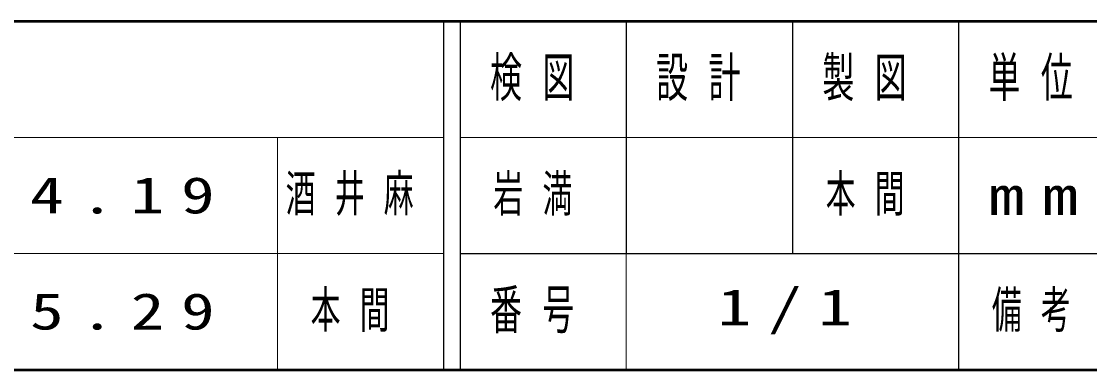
# Model space of a CAD drawing. Units: millimetres on the paper. Extents: x -385 to 0, y -5 to 267.
# Drawn here: x -268.9 to -204.6, y 0 to 21 of the extents above; entities that cross this region are included whole.
import ezdxf

# ---------------------------------------------------------------- set-up
doc = ezdxf.new("R2010")
doc.units = ezdxf.units.MM
doc.layers.add('LY_1', color=7, linetype='Continuous', lineweight=13)
doc.layers.add('LY_2', color=7, linetype='Continuous', lineweight=13)
doc.layers.add('LY_3', color=7, linetype='Continuous')
doc.styles.add('ＭＳ ゴシック', font='')
doc.styles.get('ＭＳ ゴシック').set_extended_font_data('MS Gothic')

msp = doc.modelspace()

# ---------------------------------------------------------------- linework, layer by layer
at = {"layer": 'LY_2', "lineweight": 50}
for p, q in [((-385, 21), (0, 21)), ((-385, 0), (0, 0))]:
    msp.add_line(p, q, dxfattribs=at)
at = {"layer": 'LY_2', "lineweight": 25}
for p, q in [((-243.5, 21), (-243.5, 0)), ((-242.5, 21), (-242.5, 0)), ((-232.5, 21), (-232.5, 7)), ((-222.5, 21), (-222.5, 7)), ((-212.5, 21), (-212.5, 0)), ((-242.5, 7), (0, 7))]:
    msp.add_line(p, q, dxfattribs=at)
at = {"layer": 'LY_2'}
for p, q in [((-385, 14), (-243.5, 14)), ((-253.5, 14), (-253.5, 0)), ((-242.5, 14), (-187.5, 14)), ((-385, 7), (-243.5, 7)), ((-232.5, 7), (-232.5, 0))]:
    msp.add_line(p, q, dxfattribs=at)

# ---------------------------------------------------------------- texts
at = {"layer": 'LY_1', "char_height": 2.199, "attachment_point": 4, "style": 'ＭＳ ゴシック'}
for s, insert in [('\\T1.5;\\W1.35;24.04.19', (-280.5, 10.5)), ('\\T1.64;\\W0.6;酒井麻', (-253, 10.5)), ('\\T1.5;\\W1.35;23.05.29', (-280.5, 3.5)), ('\\T1.64;\\W0.6;本間', (-251.5, 3.5))]:
    msp.add_mtext(s, dxfattribs=dict(at, insert=insert))
at = {"layer": 'LY_2', "attachment_point": 4, "style": 'ＭＳ ゴシック'}
for s, insert, char_height in [('\\T1.64;\\W0.6;検図', (-240.7, 17.5), 2.346), ('\\T1.64;\\W0.6;設計', (-230.7, 17.5), 2.346), ('\\T1.64;\\W0.6;製図', (-220.7, 17.5), 2.346), ('\\T1.64;\\W0.6;単位', (-210.7, 17.5), 2.346), ('\\T1.5;\\W1.35;mm', (-210.7, 10.5), 2.346), ('\\T1.64;\\W0.6;番号', (-240.7, 3.5), 2.346), ('\\T1.64;\\W0.6;備考', (-210.5, 3.5), 2.199)]:
    msp.add_mtext(s, dxfattribs=dict(at, insert=insert, char_height=char_height))
at = {"layer": 'LY_3', "char_height": 2.199, "attachment_point": 4, "style": 'ＭＳ ゴシック'}
for s, insert in [('\\T1.64;\\W0.6;岩満', (-240.5, 10.5)), ('\\T1.64;\\W0.6;本間', (-220.5, 10.5)), ('\\T1.5;\\W1.35;1/1', (-227, 3.5))]:
    msp.add_mtext(s, dxfattribs=dict(at, insert=insert))

doc.saveas('drawing.dxf')
